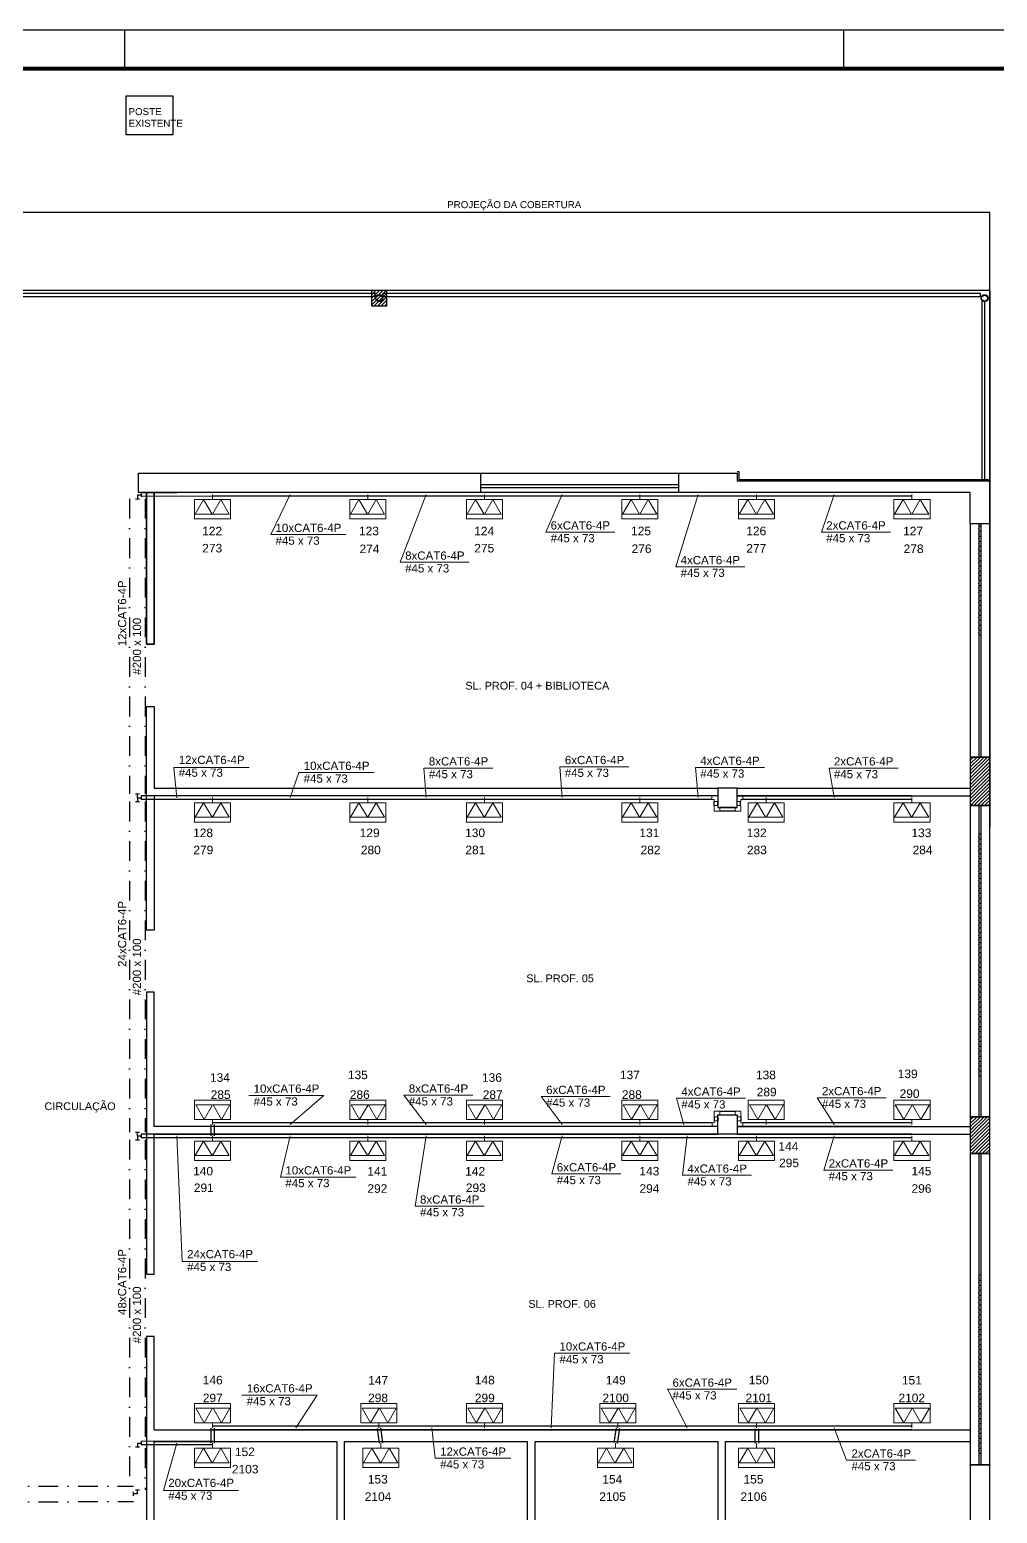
# Model space of a CAD drawing. Header units: millimetres. Extents: x 329 to 8779, y 382 to 3352.
# Drawn here: x 5882 to 7127, y 1444 to 3352 of the extents above; entities that cross this region are included whole.
import ezdxf

# ---------------------------------------------------------------- set-up
doc = ezdxf.new("R2010")
doc.units = ezdxf.units.MM
doc.linetypes.add('DASHDOT', pattern=[25.4, 12.7, -6.35, 0, -6.35])
doc.layers.add('ARQ', color=8, linetype='Continuous')
doc.layers.add('LEGENDA', color=7, linetype='Continuous')
for name, color, linetype, lineweight in [('CE-Condutos', 6, 'Continuous', 30), ('CE-Textos fios', 7, 'Continuous', 20), ('CE-Textos pontos', 5, 'Continuous', 20), ('EL-Condutos', 4, 'Continuous', 30), ('M-Condutos', 6, 'Continuous', 30), ('M-Textos condutos', 7, 'Continuous', 20), ('M-Textos fios', 7, 'Continuous', 20), ('P-SIMBOL', 5, 'Continuous', 20)]:
    doc.layers.add(name, color=color, linetype=linetype, lineweight=lineweight)
doc.styles.add('Arial', font='Arial.ttf')
doc.styles.get("Standard").update_dxf_attribs({"font": 'Arial.ttf'})
pattern_1 = [(45, (60.533, 8111.033), (-2.245064, 2.245064), [])]

# ---------------------------------------------------------------- blocks, each defined once
blk = doc.blocks.new('A1 sem aba')
at = {"layer": 'LEGENDA'}
for p, q in [((-55.5, 58.4), (-55.5, 59.4)), ((-37, 58.4), (-37, 59.4))]:
    blk.add_line(p, q, dxfattribs=at)
blk.add_lwpolyline([(-169, 59.4), (0, 59.4), (0, 0), (-169, 0), (-169, 59.4)], close=True, dxfattribs=at)
at = {"layer": 'LEGENDA', "const_width": 0.1}
blk.add_lwpolyline([(-1, 58.4), (-1, 1), (-166.5, 1), (-166.5, 58.4)], close=True, dxfattribs=at)

msp = doc.modelspace()

# ---------------------------------------------------------------- hatches: boundary and pattern name
at = {"layer": 'ARQ'}
h = msp.add_hatch(dxfattribs=at)
h.set_pattern_fill('ANSI31', color=8, style=0)
h.set_pattern_definition([(45, (-3663.8285, -9362.5535), (-2.245064, 2.245064), [])])
h.paths.add_polyline_path([(6321.247, 2996.94), (6341.247, 2996.94), (6341.247, 3016.94), (6321.247, 3016.94)])
h = msp.add_hatch(dxfattribs=at)
h.set_pattern_fill('DOTS', color=8, scale=2, style=0)
h.set_pattern_definition([(0, (7091.7466, 2573.9403), (1.5875, 3.175), [0, -3.175])])
h.paths.add_polyline_path([(7105.747, 2716.94), (7102.747, 2716.94), (7102.747, 2573.94), (7105.747, 2573.94)])
h = msp.add_hatch(dxfattribs=at)
h.set_pattern_fill('ANSI31', color=8, style=0)
h.set_pattern_definition(pattern_1)
h.paths.add_polyline_path([(7116.747, 2416.94), (7091.747, 2416.94), (7091.747, 2354.44), (7116.747, 2354.44)], flags=17)
h = msp.add_hatch(dxfattribs=at)
h.set_pattern_fill('DOTS', color=8, scale=2, style=0)
h.set_pattern_definition([(0, (7091.7466, 2006.9403), (1.5875, 3.175), [0, -3.175])])
h.paths.add_polyline_path([(7105.747, 2318.94), (7102.747, 2318.94), (7102.747, 2006.94), (7105.747, 2006.94)])
h = msp.add_hatch(dxfattribs=at)
h.set_pattern_fill('ANSI31', color=8, style=0)
h.set_pattern_definition(pattern_1)
h.paths.add_polyline_path([(7116.747, 1954.44), (7091.747, 1954.44), (7091.747, 1906.94), (7116.747, 1906.94)], flags=17)
h = msp.add_hatch(dxfattribs=at)
h.set_pattern_fill('DOTS', color=8, scale=2, style=0)
h.set_pattern_definition([(0, (7091.7466, 1521.9403), (1.5875, 3.175), [0, -3.175])])
h.paths.add_polyline_path([(7105.747, 1751.94), (7102.747, 1751.94), (7102.747, 1521.94), (7105.747, 1521.94)])

# ---------------------------------------------------------------- linework, layer by layer
at = {"layer": 'ARQ', "color": 8}
for p, q in [((7116.747, 3016.94), (4921.747, 3016.94)), ((7116.747, 3016.94), (7116.747, 2326.94)), ((6461.747, 2781.94), (6716.747, 2781.94)), ((6716.747, 2766.94), (6461.747, 2766.94)), ((6791.747, 2783.94), (6793.747, 2783.94)), ((6793.747, 2783.94), (6793.747, 2773.94)), ((6793.747, 2773.94), (7116.747, 2773.94)), ((6716.747, 2762.94), (6461.747, 2762.94)), ((6716.747, 2756.94), (6461.747, 2756.94)), ((6041.747, 1671.94), (6031.747, 1671.94)), ((6031.747, 1671.94), (6031.747, 1154.94)), ((6041.747, 1551.94), (6041.747, 1671.94)), ((6041.747, 1551.94), (7091.747, 1551.94)), ((6041.747, 1164.94), (6041.747, 1536.94)), ((6041.747, 1536.94), (6276.747, 1536.94)), ((6276.747, 1536.94), (6276.747, 1164.94)), ((6286.747, 1164.94), (6286.747, 1536.94)), ((6286.747, 1536.94), (6521.747, 1536.94)), ((6521.747, 1536.94), (6521.747, 1164.94)), ((6531.747, 1164.94), (6531.747, 1536.94)), ((6531.747, 1536.94), (6766.747, 1536.94)), ((6766.747, 1536.94), (6766.747, 1276.94)), ((6776.747, 1276.94), (6776.747, 1536.94)), ((6776.747, 1536.94), (7091.747, 1536.94))]:
    msp.add_line(p, q, dxfattribs=at)
msp.add_lwpolyline([(7116.747, 2771.94), (7116.747, 3016.94), (7116.747, 3116.94), (5776.247, 3116.94), (5776.247, 3296.94), (4391.247, 3296.94), (4391.247, 3116.94), (1868.747, 3116.94, 0), (1868.747, 3116.94), (1868.747, 3241.94, 0), (1868.747, 3241.94), (613.747, 3241.94)], format="xyb", dxfattribs=at)
for points in [[(6005.747, 3266.94), (6065.747, 3266.94), (6065.747, 3216.94), (6005.747, 3216.94)], [(6326.802, 3012.94), (5669.209, 3012.94), (5669.209, 3008.94), (6326.802, 3008.94)], [(7104.874, 3012.94), (6335.692, 3012.94), (6335.692, 3008.94), (7104.874, 3008.94)], [(7106.554, 3002.495), (7106.554, 2771.94), (7110.554, 2771.94), (7110.554, 3002.495)], [(6021.747, 2756.94), (6021.747, 2781.94), (6461.747, 2781.94), (6461.747, 2756.94)], [(6041.747, 2756.94), (6031.747, 2756.94), (6031.747, 2561.94), (6041.747, 2561.94)], [(7091.747, 2416.94), (7116.747, 2416.94), (7116.747, 2716.94), (7091.747, 2716.94)], [(7102.747, 2416.94), (7105.747, 2416.94), (7105.747, 2716.94), (7102.747, 2716.94)], [(7091.747, 2354.44), (7116.747, 2354.44), (7116.747, 2416.94), (7091.747, 2416.94)], [(6791.747, 2351.94), (6791.747, 2376.94), (6766.747, 2376.94), (6766.747, 2351.94)], [(6791.747, 2351.94), (6791.747, 2376.94), (6766.747, 2376.94), (6766.747, 2351.94)], [(7091.747, 1954.44), (7116.747, 1954.44), (7116.747, 2354.44), (7091.747, 2354.44)], [(7102.747, 1954.44), (7105.747, 1954.44), (7105.747, 2354.44), (7102.747, 2354.44)], [(6791.747, 1956.94), (6791.747, 1931.94), (6766.747, 1931.94), (6766.747, 1956.94)], [(7091.747, 1506.94), (7116.747, 1506.94), (7116.747, 1906.94), (7091.747, 1906.94)], [(7102.747, 1506.94), (7105.747, 1506.94), (7105.747, 1906.94), (7102.747, 1906.94)], [(7091.747, 1390.94), (7116.747, 1390.94), (7116.747, 1506.94), (7091.747, 1506.94)]]:
    msp.add_lwpolyline(points, close=True, dxfattribs=at)
at = {"layer": 'ARQ', "color": 8, "linetype": 'Continuous'}
msp.add_lwpolyline([(6321.247, 2996.94), (6341.247, 2996.94), (6341.247, 3016.94), (6321.247, 3016.94), (6321.247, 2996.94)], dxfattribs=at)
at = {"layer": 'ARQ', "color": 8}
for points in [[(6716.747, 2756.94), (6716.747, 2781.94), (6791.747, 2781.94), (6791.747, 2771.94), (7116.747, 2771.94), (7116.747, 2716.94), (7091.747, 2716.94), (7091.747, 2756.94), (6716.747, 2756.94)], [(7116.747, 554.222), (7116.747, 2771.94)], [(6041.747, 2756.94), (6041.747, 2561.94), (6031.747, 2561.94), (6031.747, 2756.94)], [(6766.747, 2366.94), (6041.747, 2366.94), (6041.747, 2194.44), (6031.747, 2194.44), (6031.747, 2481.94), (6041.747, 2481.94), (6041.747, 2376.94), (6766.747, 2376.94)], [(6791.747, 2376.94), (7091.747, 2376.94)], [(6791.747, 2366.94), (7091.747, 2366.94)], [(6766.747, 1941.94), (6041.747, 1941.94), (6041.747, 2114.44), (6031.747, 2114.44), (6031.747, 1751.94), (6041.747, 1751.94), (6041.747, 1931.94), (6766.747, 1931.94)], [(7091.747, 1906.94), (7116.747, 1906.94), (7116.747, 1954.44), (7091.747, 1954.44), (7091.747, 1906.94)], [(6791.747, 1941.94), (7091.747, 1941.94)], [(6791.747, 1931.94), (7091.747, 1931.94)]]:
    msp.add_lwpolyline(points, dxfattribs=at)
at = {"layer": 'ARQ', "color": 8, "linetype": 'Continuous'}
for centre, radius in [((6331.247, 3006.94), 4.445), ((6331.247, 3006.94), 3.895), ((7110.109, 3006.94), 4.445), ((7110.109, 3006.94), 3.895)]:
    msp.add_circle(centre, radius, dxfattribs=at)
at = {"layer": 'CE-Condutos', "linetype": 'Continuous'}
for p, q in [((6316.697, 2756.94), (6116.797, 2756.94)), ((6316.697, 2752.44), (6116.797, 2752.44)), ((6466.797, 2756.94), (6316.697, 2756.94)), ((6466.797, 2752.44), (6316.697, 2752.44)), ((6666.697, 2756.94), (6466.797, 2756.94)), ((6666.697, 2752.44), (6466.797, 2752.44)), ((6816.797, 2756.94), (6666.697, 2756.94)), ((6816.797, 2752.44), (6666.697, 2752.44)), ((7016.697, 2756.94), (6816.797, 2756.94)), ((7016.697, 2752.44), (6816.797, 2752.44)), ((6316.697, 2366.94), (6116.797, 2366.94)), ((6466.797, 2366.94), (6316.697, 2366.94)), ((6666.697, 2366.94), (6466.797, 2366.94)), ((6766.747, 2366.94), (6666.697, 2366.94)), ((6816.797, 2366.94), (6791.747, 2366.94)), ((7016.697, 2366.94), (6816.797, 2366.94)), ((6316.697, 2362.44), (6116.797, 2362.44)), ((6466.797, 2362.44), (6316.697, 2362.44)), ((6666.697, 2362.44), (6466.797, 2362.44)), ((6759.392, 2362.44), (6666.697, 2362.44)), ((6816.797, 2362.44), (6799.067, 2362.44)), ((7016.697, 2362.44), (6816.797, 2362.44)), ((6316.697, 1946.44), (6116.797, 1946.44)), ((6466.797, 1946.44), (6316.697, 1946.44)), ((6666.697, 1946.44), (6466.797, 1946.44)), ((6759.427, 1946.44), (6666.697, 1946.44)), ((6816.797, 1946.44), (6799.102, 1946.44)), ((7016.697, 1946.44), (6816.797, 1946.44)), ((6114.547, 1944.19), (6114.547, 1929.69)), ((6316.697, 1941.94), (6116.797, 1941.94)), ((6316.697, 1931.94), (6116.797, 1931.94)), ((6316.697, 1927.44), (6116.797, 1927.44)), ((6119.047, 1944.19), (6119.047, 1929.69)), ((6466.797, 1941.94), (6316.697, 1941.94)), ((6466.797, 1931.94), (6316.697, 1931.94)), ((6466.797, 1927.44), (6316.697, 1927.44)), ((6666.697, 1941.94), (6466.797, 1941.94)), ((6666.697, 1931.94), (6466.797, 1931.94)), ((6666.697, 1927.44), (6466.797, 1927.44)), ((6766.747, 1941.94), (6666.697, 1941.94)), ((6816.797, 1931.94), (6666.697, 1931.94)), ((6816.797, 1927.44), (6666.697, 1927.44)), ((6816.797, 1941.94), (6791.747, 1941.94)), ((7016.697, 1941.94), (6816.797, 1941.94)), ((7016.697, 1931.94), (6816.797, 1931.94)), ((7016.697, 1927.44), (6816.797, 1927.44)), ((6114.547, 1554.11), (6114.547, 1534.833)), ((6330.897, 1556.44), (6116.797, 1556.44)), ((6330.897, 1551.94), (6116.797, 1551.94)), ((6119.047, 1554.11), (6119.047, 1534.833)), ((6328.647, 1553.656), (6331.197, 1534.445)), ((6466.797, 1556.44), (6330.897, 1556.44)), ((6466.797, 1551.94), (6330.897, 1551.94)), ((6333.097, 1554.432), (6335.647, 1535.221)), ((6638.347, 1556.44), (6466.797, 1556.44)), ((6638.347, 1551.94), (6466.797, 1551.94)), ((6636.147, 1554.433), (6632.997, 1535.311)), ((6640.497, 1553.477), (6637.347, 1534.355)), ((6816.797, 1556.44), (6638.347, 1556.44)), ((6816.797, 1551.94), (6638.347, 1551.94)), ((6814.547, 1553.016), (6814.547, 1534.833)), ((7016.697, 1556.44), (6816.797, 1556.44)), ((7016.697, 1551.94), (6816.797, 1551.94)), ((6819.047, 1553.016), (6819.047, 1534.833))]:
    msp.add_line(p, q, dxfattribs=at)
at = {"layer": 'CE-Condutos', "linetype": 'DASHDOT', "ltscale": 2}
for p, q in [((5383.942, 1478.983), (6015.147, 1479.472)), ((5383.957, 1458.983), (6015.197, 1459.472))]:
    msp.add_line(p, q, dxfattribs=at)
at = {"layer": 'CE-Textos fios'}
for p, q in [((6216.747, 2754.69), (6191.597, 2702.95)), ((6391.747, 2754.69), (6358.347, 2667.325)), ((6566.747, 2754.69), (6545.547, 2706.125)), ((6741.747, 2754.69), (6712.797, 2661.565)), ((6916.747, 2754.69), (6900.147, 2706.135)), ((6191.597, 2702.95), (6288.297, 2702.95)), ((6191.597, 2702.95), (6288.297, 2702.95)), ((6545.547, 2706.125), (6634.297, 2706.125)), ((6545.547, 2706.125), (6634.297, 2706.125)), ((6900.147, 2706.135), (6988.947, 2706.135)), ((6900.147, 2706.135), (6988.947, 2706.135)), ((6358.347, 2667.325), (6447.147, 2667.325)), ((6358.347, 2667.325), (6447.147, 2667.325)), ((6712.797, 2661.565), (6801.547, 2661.565)), ((6712.797, 2661.565), (6801.547, 2661.565)), ((6566.747, 2364.69), (6563.797, 2404.465)), ((6563.797, 2404.465), (6652.597, 2404.465)), ((6563.797, 2404.465), (6652.597, 2404.465)), ((6216.747, 2364.69), (6227.847, 2397.07)), ((6227.847, 2397.07), (6324.897, 2397.07)), ((6227.847, 2397.07), (6324.897, 2397.07)), ((6391.747, 2364.69), (6388.797, 2402.7)), ((6388.797, 2402.7), (6477.597, 2402.7)), ((6388.797, 2402.7), (6477.597, 2402.7)), ((6741.747, 2364.69), (6738.047, 2403.46)), ((6738.047, 2403.46), (6826.847, 2403.46)), ((6738.047, 2403.46), (6826.847, 2403.46)), ((6916.747, 2364.69), (6909.997, 2402.7)), ((6909.997, 2402.7), (6998.797, 2402.7)), ((6909.997, 2402.7), (6998.797, 2402.7)), ((6260.097, 1981.844), (6163.397, 1981.844)), ((6260.097, 1981.844), (6163.397, 1981.844)), ((6216.747, 1944.19), (6260.097, 1981.844)), ((6391.747, 1944.19), (6363.047, 1981.993)), ((6363.047, 1981.993), (6451.797, 1981.993)), ((6363.047, 1981.993), (6451.797, 1981.993)), ((6566.747, 1944.19), (6539.747, 1980.299)), ((6539.747, 1980.299), (6628.547, 1980.299)), ((6539.747, 1980.299), (6628.547, 1980.299)), ((6722.968, 1944.175), (6713.697, 1978.059)), ((6713.697, 1978.059), (6802.447, 1978.059)), ((6713.697, 1978.059), (6802.447, 1978.059)), ((6916.747, 1944.19), (6894.597, 1978.714)), ((6894.597, 1978.714), (6983.347, 1978.714)), ((6894.597, 1978.714), (6983.347, 1978.714)), ((6216.747, 1929.69), (6204.347, 1876.815)), ((6391.747, 1929.69), (6377.497, 1839.323)), ((6566.747, 1929.69), (6553.447, 1880.781)), ((6727.319, 1929.617), (6721.636, 1879.039)), ((6916.747, 1929.69), (6903.347, 1885.764)), ((6204.347, 1876.815), (6301.047, 1876.815)), ((6204.347, 1876.815), (6301.047, 1876.815)), ((6553.447, 1880.781), (6642.197, 1880.781)), ((6553.447, 1880.781), (6642.197, 1880.781)), ((6721.636, 1879.039), (6810.386, 1879.039)), ((6721.636, 1879.039), (6810.386, 1879.039)), ((6903.347, 1885.764), (6992.097, 1885.764)), ((6903.347, 1885.764), (6992.097, 1885.764)), ((6377.497, 1839.323), (6466.297, 1839.323)), ((6377.497, 1839.323), (6466.297, 1839.323)), ((6552.547, 1554.19), (6556.897, 1650.337)), ((6556.897, 1650.337), (6653.897, 1650.337)), ((6556.897, 1650.337), (6653.897, 1650.337)), ((6727.547, 1554.19), (6702.347, 1603.868)), ((6702.347, 1603.868), (6791.147, 1603.868)), ((6702.347, 1603.868), (6791.147, 1603.868)), ((6251.347, 1596.493), (6154.597, 1596.493)), ((6251.347, 1596.493), (6154.597, 1596.493)), ((6223.847, 1554.19), (6251.347, 1596.493)), ((6398.847, 1554.19), (6403.397, 1515.178)), ((6916.747, 1554.19), (6932.597, 1512.825)), ((6403.397, 1515.178), (6500.397, 1515.178)), ((6403.397, 1515.178), (6500.397, 1515.178)), ((6932.597, 1512.825), (7021.347, 1512.825)), ((6932.597, 1512.825), (7021.347, 1512.825))]:
    msp.add_line(p, q, dxfattribs=at)
at = {"layer": 'EL-Condutos', "color": 6, "linetype": 'Continuous'}
for points in [[(6762.09, 2354.66), (6762.1, 2359.62)], [(6766.737, 2354.66), (6766.747, 2359.62)], [(6789.027, 2351.924), (6769.361, 2351.963)], [(6789.027, 2347.278), (6769.362, 2347.317)], [(6791.76, 2354.625), (6791.77, 2359.585)], [(6796.272, 2354.625), (6796.282, 2359.585)], [(6762.221, 1954.255), (6762.211, 1949.295)], [(6766.733, 1954.255), (6766.723, 1949.296)], [(6769.467, 1961.603), (6789.131, 1961.563)], [(6769.467, 1956.957), (6789.132, 1956.917)], [(6791.757, 1954.22), (6791.747, 1949.26)], [(6796.403, 1954.22), (6796.393, 1949.261)]]:
    msp.add_lwpolyline(points, dxfattribs=at)
at = {"layer": 'M-Condutos', "linetype": 'DASHDOT', "ltscale": 2}
for p, q in [((6010.147, 2749.085), (6010.147, 2369.56)), ((6030.147, 2749.085), (6030.147, 2369.56)), ((6010.147, 2359.56), (6010.147, 1934.624)), ((6030.147, 2359.56), (6030.147, 1934.624)), ((6010.147, 1924.624), (6010.147, 1474.476)), ((6030.147, 1924.624), (6030.147, 1540.207)), ((6030.147, 1527.991), (6030.147, 1474.476))]:
    msp.add_line(p, q, dxfattribs=at)
at = {"layer": 'M-Condutos', "linetype": 'Continuous'}
for p, q in [((6017.647, 2749.085), (6022.647, 2749.085)), ((6020.147, 2754.085), (6025.147, 2754.115)), ((6020.147, 2754.085), (6020.147, 2749.085)), ((6116.797, 2756.94), (6025.147, 2756.365)), ((6025.147, 2756.615), (6025.197, 2751.615)), ((6116.797, 2752.44), (6025.197, 2751.865)), ((6017.647, 2369.56), (6022.647, 2369.56)), ((6020.147, 2364.56), (6020.147, 2369.56)), ((6025.147, 2367.065), (6025.197, 2362.065)), ((6116.797, 2366.94), (6025.147, 2366.815)), ((6017.647, 2359.56), (6022.647, 2359.56)), ((6020.147, 2364.56), (6025.147, 2364.565)), ((6020.147, 2364.56), (6020.147, 2359.56)), ((6116.797, 2362.44), (6025.197, 2362.315)), ((6017.647, 1934.624), (6022.647, 1934.624)), ((6020.147, 1929.624), (6020.147, 1934.624)), ((6020.147, 1929.624), (6025.147, 1929.628)), ((6020.147, 1929.624), (6020.147, 1924.624)), ((6025.147, 1932.128), (6025.197, 1927.128)), ((6116.797, 1931.94), (6025.147, 1931.878)), ((6116.797, 1927.44), (6025.197, 1927.378)), ((6017.647, 1924.624), (6022.647, 1924.624)), ((6022.647, 1529.619), (6017.647, 1529.619)), ((6020.147, 1534.619), (6025.147, 1534.63)), ((6020.147, 1534.619), (6025.097, 1534.623)), ((6020.147, 1534.619), (6020.147, 1529.619)), ((6025.097, 1537.123), (6025.147, 1532.123)), ((6025.147, 1537.13), (6025.197, 1532.13)), ((6116.797, 1537.083), (6025.147, 1536.88)), ((6116.797, 1532.583), (6025.197, 1532.38)), ((6015.197, 1466.972), (6015.147, 1471.972)), ((6020.147, 1469.476), (6015.197, 1469.472)), ((6017.647, 1474.476), (6022.647, 1474.476)), ((6020.147, 1469.476), (6020.147, 1474.476))]:
    msp.add_line(p, q, dxfattribs=at)
at = {"layer": 'M-Textos fios'}
for p, q in [((6070.997, 2364.63), (6067.097, 2403.54)), ((6067.097, 2403.54), (6163.797, 2403.54)), ((6067.097, 2403.54), (6163.797, 2403.54)), ((6070.997, 1929.659), (6077.897, 1768.038)), ((6077.897, 1768.038), (6174.647, 1768.038)), ((6077.897, 1768.038), (6174.647, 1768.038)), ((6070.997, 1534.731), (6053.614, 1473.837)), ((6150.364, 1473.837), (6053.614, 1473.837)), ((6150.364, 1473.837), (6053.614, 1473.837))]:
    msp.add_line(p, q, dxfattribs=at)
at = {"layer": 'P-SIMBOL', "color": 1}
for p, q in [((6093.597, 2735.64), (6093.597, 2748.14)), ((6127.497, 2748.14), (6093.597, 2748.14)), ((6094.447, 2729.39), (6105.297, 2748.14)), ((6105.297, 2748.14), (6116.147, 2729.39)), ((6116.647, 2729.39), (6127.497, 2748.14)), ((6116.797, 2748.14), (6116.797, 2754.69)), ((6127.497, 2748.14), (6139.997, 2748.14)), ((6127.497, 2748.14), (6138.347, 2729.39)), ((6139.997, 2735.64), (6139.997, 2748.14)), ((6293.497, 2735.64), (6293.497, 2748.14)), ((6327.397, 2748.14), (6293.497, 2748.14)), ((6294.347, 2729.39), (6305.197, 2748.14)), ((6305.197, 2748.14), (6316.047, 2729.39)), ((6316.547, 2729.39), (6327.397, 2748.14)), ((6316.697, 2748.14), (6316.697, 2754.69)), ((6327.397, 2748.14), (6339.897, 2748.14)), ((6327.397, 2748.14), (6338.247, 2729.39)), ((6339.897, 2735.64), (6339.897, 2748.14)), ((6443.597, 2735.64), (6443.597, 2748.14)), ((6477.497, 2748.14), (6443.597, 2748.14)), ((6444.447, 2729.39), (6455.297, 2748.14)), ((6455.297, 2748.14), (6466.147, 2729.39)), ((6466.647, 2729.39), (6477.497, 2748.14)), ((6466.797, 2748.14), (6466.797, 2754.69)), ((6477.497, 2748.14), (6489.997, 2748.14)), ((6477.497, 2748.14), (6488.347, 2729.39)), ((6489.997, 2735.64), (6489.997, 2748.14)), ((6643.497, 2735.64), (6643.497, 2748.14)), ((6677.397, 2748.14), (6643.497, 2748.14)), ((6644.347, 2729.39), (6655.197, 2748.14)), ((6655.197, 2748.14), (6666.047, 2729.39)), ((6666.547, 2729.39), (6677.397, 2748.14)), ((6666.697, 2748.14), (6666.697, 2754.69)), ((6677.397, 2748.14), (6689.897, 2748.14)), ((6677.397, 2748.14), (6688.247, 2729.39)), ((6689.897, 2735.64), (6689.897, 2748.14)), ((6793.597, 2735.64), (6793.597, 2748.14)), ((6827.497, 2748.14), (6793.597, 2748.14)), ((6794.447, 2729.39), (6805.297, 2748.14)), ((6805.297, 2748.14), (6816.147, 2729.39)), ((6816.647, 2729.39), (6827.497, 2748.14)), ((6816.797, 2748.14), (6816.797, 2754.69)), ((6827.497, 2748.14), (6839.997, 2748.14)), ((6827.497, 2748.14), (6838.347, 2729.39)), ((6839.997, 2735.64), (6839.997, 2748.14)), ((6993.497, 2735.64), (6993.497, 2748.14)), ((7027.397, 2748.14), (6993.497, 2748.14)), ((6994.347, 2729.39), (7005.197, 2748.14)), ((7005.197, 2748.14), (7016.047, 2729.39)), ((7016.547, 2729.39), (7027.397, 2748.14)), ((7016.697, 2748.14), (7016.697, 2754.69)), ((7027.397, 2748.14), (7039.897, 2748.14)), ((7027.397, 2748.14), (7038.247, 2729.39)), ((7039.897, 2735.64), (7039.897, 2748.14)), ((6093.597, 2735.64), (6093.597, 2723.14)), ((6116.147, 2729.39), (6094.447, 2729.39)), ((6138.347, 2729.39), (6116.647, 2729.39)), ((6139.997, 2735.64), (6139.997, 2723.14)), ((6293.497, 2735.64), (6293.497, 2723.14)), ((6316.047, 2729.39), (6294.347, 2729.39)), ((6338.247, 2729.39), (6316.547, 2729.39)), ((6339.897, 2735.64), (6339.897, 2723.14)), ((6443.597, 2735.64), (6443.597, 2723.14)), ((6466.147, 2729.39), (6444.447, 2729.39)), ((6488.347, 2729.39), (6466.647, 2729.39)), ((6489.997, 2735.64), (6489.997, 2723.14)), ((6643.497, 2735.64), (6643.497, 2723.14)), ((6666.047, 2729.39), (6644.347, 2729.39)), ((6688.247, 2729.39), (6666.547, 2729.39)), ((6689.897, 2735.64), (6689.897, 2723.14)), ((6793.597, 2735.64), (6793.597, 2723.14)), ((6816.147, 2729.39), (6794.447, 2729.39)), ((6838.347, 2729.39), (6816.647, 2729.39)), ((6839.997, 2735.64), (6839.997, 2723.14)), ((6993.497, 2735.64), (6993.497, 2723.14)), ((7016.047, 2729.39), (6994.347, 2729.39)), ((7038.247, 2729.39), (7016.547, 2729.39)), ((7039.897, 2735.64), (7039.897, 2723.14)), ((6127.497, 2723.14), (6093.597, 2723.14)), ((6127.497, 2723.14), (6139.997, 2723.14)), ((6327.397, 2723.14), (6293.497, 2723.14)), ((6327.397, 2723.14), (6339.897, 2723.14)), ((6477.497, 2723.14), (6443.597, 2723.14)), ((6477.497, 2723.14), (6489.997, 2723.14)), ((6677.397, 2723.14), (6643.497, 2723.14)), ((6677.397, 2723.14), (6689.897, 2723.14)), ((6827.497, 2723.14), (6793.597, 2723.14)), ((6827.497, 2723.14), (6839.997, 2723.14)), ((7027.397, 2723.14), (6993.497, 2723.14)), ((7027.397, 2723.14), (7039.897, 2723.14)), ((6093.597, 2345.64), (6093.597, 2358.14)), ((6127.497, 2358.14), (6093.597, 2358.14)), ((6094.447, 2339.39), (6105.297, 2358.14)), ((6105.297, 2358.14), (6116.147, 2339.39)), ((6116.647, 2339.39), (6127.497, 2358.14)), ((6116.797, 2358.14), (6116.797, 2364.69)), ((6127.497, 2358.14), (6139.997, 2358.14)), ((6127.497, 2358.14), (6138.347, 2339.39)), ((6139.997, 2345.64), (6139.997, 2358.14)), ((6293.497, 2345.64), (6293.497, 2358.14)), ((6327.397, 2358.14), (6293.497, 2358.14)), ((6294.347, 2339.39), (6305.197, 2358.14)), ((6305.197, 2358.14), (6316.047, 2339.39)), ((6316.547, 2339.39), (6327.397, 2358.14)), ((6316.697, 2358.14), (6316.697, 2364.69)), ((6327.397, 2358.14), (6339.897, 2358.14)), ((6327.397, 2358.14), (6338.247, 2339.39)), ((6339.897, 2345.64), (6339.897, 2358.14)), ((6443.597, 2345.64), (6443.597, 2358.14)), ((6477.497, 2358.14), (6443.597, 2358.14)), ((6444.447, 2339.39), (6455.297, 2358.14)), ((6455.297, 2358.14), (6466.147, 2339.39)), ((6466.647, 2339.39), (6477.497, 2358.14)), ((6466.797, 2358.14), (6466.797, 2364.69)), ((6477.497, 2358.14), (6489.997, 2358.14)), ((6477.497, 2358.14), (6488.347, 2339.39)), ((6489.997, 2345.64), (6489.997, 2358.14)), ((6643.497, 2345.64), (6643.497, 2358.14)), ((6677.397, 2358.14), (6643.497, 2358.14)), ((6644.347, 2339.39), (6655.197, 2358.14)), ((6655.197, 2358.14), (6666.047, 2339.39)), ((6666.547, 2339.39), (6677.397, 2358.14)), ((6666.697, 2358.14), (6666.697, 2364.69)), ((6677.397, 2358.14), (6689.897, 2358.14)), ((6677.397, 2358.14), (6688.247, 2339.39)), ((6689.897, 2345.64), (6689.897, 2358.14)), ((6805.846, 2345.64), (6805.846, 2358.14)), ((6839.746, 2358.14), (6805.846, 2358.14)), ((6806.696, 2339.39), (6817.546, 2358.14)), ((6817.546, 2358.14), (6828.396, 2339.39)), ((6828.896, 2339.39), (6839.746, 2358.14)), ((6829.046, 2358.14), (6829.046, 2364.69)), ((6839.746, 2358.14), (6852.246, 2358.14)), ((6839.746, 2358.14), (6850.596, 2339.39)), ((6852.246, 2345.64), (6852.246, 2358.14)), ((6993.497, 2345.64), (6993.497, 2358.14)), ((7027.397, 2358.14), (6993.497, 2358.14)), ((6994.347, 2339.39), (7005.197, 2358.14)), ((7005.197, 2358.14), (7016.047, 2339.39)), ((7016.547, 2339.39), (7027.397, 2358.14)), ((7016.697, 2358.14), (7016.697, 2364.69)), ((7027.397, 2358.14), (7039.897, 2358.14)), ((7027.397, 2358.14), (7038.247, 2339.39)), ((7039.897, 2345.64), (7039.897, 2358.14)), ((6093.597, 2345.64), (6093.597, 2333.14)), ((6127.497, 2333.14), (6093.597, 2333.14)), ((6116.147, 2339.39), (6094.447, 2339.39)), ((6138.347, 2339.39), (6116.647, 2339.39)), ((6127.497, 2333.14), (6139.997, 2333.14)), ((6139.997, 2345.64), (6139.997, 2333.14)), ((6293.497, 2345.64), (6293.497, 2333.14)), ((6327.397, 2333.14), (6293.497, 2333.14)), ((6316.047, 2339.39), (6294.347, 2339.39)), ((6338.247, 2339.39), (6316.547, 2339.39)), ((6327.397, 2333.14), (6339.897, 2333.14)), ((6339.897, 2345.64), (6339.897, 2333.14)), ((6443.597, 2345.64), (6443.597, 2333.14)), ((6477.497, 2333.14), (6443.597, 2333.14)), ((6466.147, 2339.39), (6444.447, 2339.39)), ((6488.347, 2339.39), (6466.647, 2339.39)), ((6477.497, 2333.14), (6489.997, 2333.14)), ((6489.997, 2345.64), (6489.997, 2333.14)), ((6643.497, 2345.64), (6643.497, 2333.14)), ((6677.397, 2333.14), (6643.497, 2333.14)), ((6666.047, 2339.39), (6644.347, 2339.39)), ((6688.247, 2339.39), (6666.547, 2339.39)), ((6677.397, 2333.14), (6689.897, 2333.14)), ((6689.897, 2345.64), (6689.897, 2333.14)), ((6805.846, 2345.64), (6805.846, 2333.14)), ((6839.746, 2333.14), (6805.846, 2333.14)), ((6828.396, 2339.39), (6806.696, 2339.39)), ((6850.596, 2339.39), (6828.896, 2339.39)), ((6839.746, 2333.14), (6852.246, 2333.14)), ((6852.246, 2345.64), (6852.246, 2333.14)), ((6993.497, 2345.64), (6993.497, 2333.14)), ((7027.397, 2333.14), (6993.497, 2333.14)), ((7016.047, 2339.39), (6994.347, 2339.39)), ((7038.247, 2339.39), (7016.547, 2339.39)), ((7027.397, 2333.14), (7039.897, 2333.14)), ((7039.897, 2345.64), (7039.897, 2333.14)), ((6106.097, 1975.74), (6093.597, 1975.74)), ((6093.597, 1963.24), (6093.597, 1975.74)), ((6106.097, 1950.74), (6095.247, 1969.49)), ((6095.247, 1969.49), (6116.947, 1969.49)), ((6106.097, 1975.74), (6139.997, 1975.74)), ((6116.947, 1969.49), (6106.097, 1950.74)), ((6128.297, 1950.74), (6117.447, 1969.49)), ((6117.447, 1969.49), (6139.147, 1969.49)), ((6139.147, 1969.49), (6128.297, 1950.74)), ((6139.997, 1963.24), (6139.997, 1975.74)), ((6305.997, 1975.74), (6293.497, 1975.74)), ((6293.497, 1963.24), (6293.497, 1975.74)), ((6305.997, 1950.74), (6295.147, 1969.49)), ((6295.147, 1969.49), (6316.847, 1969.49)), ((6305.997, 1975.74), (6339.897, 1975.74)), ((6316.847, 1969.49), (6305.997, 1950.74)), ((6328.197, 1950.74), (6317.347, 1969.49)), ((6317.347, 1969.49), (6339.047, 1969.49)), ((6339.047, 1969.49), (6328.197, 1950.74)), ((6339.897, 1963.24), (6339.897, 1975.74)), ((6456.097, 1975.74), (6443.597, 1975.74)), ((6443.597, 1963.24), (6443.597, 1975.74)), ((6456.097, 1950.74), (6445.247, 1969.49)), ((6445.247, 1969.49), (6466.947, 1969.49)), ((6456.097, 1975.74), (6489.997, 1975.74)), ((6466.947, 1969.49), (6456.097, 1950.74)), ((6478.297, 1950.74), (6467.447, 1969.49)), ((6467.447, 1969.49), (6489.147, 1969.49)), ((6489.147, 1969.49), (6478.297, 1950.74)), ((6489.997, 1963.24), (6489.997, 1975.74)), ((6655.997, 1975.74), (6643.497, 1975.74)), ((6643.497, 1963.24), (6643.497, 1975.74)), ((6655.997, 1950.74), (6645.147, 1969.49)), ((6645.147, 1969.49), (6666.847, 1969.49)), ((6655.997, 1975.74), (6689.897, 1975.74)), ((6666.847, 1969.49), (6655.997, 1950.74)), ((6678.197, 1950.74), (6667.347, 1969.49)), ((6667.347, 1969.49), (6689.047, 1969.49)), ((6689.047, 1969.49), (6678.197, 1950.74)), ((6689.897, 1963.24), (6689.897, 1975.74)), ((6818.346, 1975.74), (6805.846, 1975.74)), ((6805.846, 1963.24), (6805.846, 1975.74)), ((6818.346, 1950.74), (6807.496, 1969.49)), ((6807.496, 1969.49), (6829.196, 1969.49)), ((6818.346, 1975.74), (6852.246, 1975.74)), ((6829.196, 1969.49), (6818.346, 1950.74)), ((6840.546, 1950.74), (6829.696, 1969.49)), ((6829.696, 1969.49), (6851.396, 1969.49)), ((6851.396, 1969.49), (6840.546, 1950.74)), ((6852.246, 1963.24), (6852.246, 1975.74)), ((7005.997, 1975.74), (6993.497, 1975.74)), ((6993.497, 1963.24), (6993.497, 1975.74)), ((7005.997, 1950.74), (6995.147, 1969.49)), ((6995.147, 1969.49), (7016.847, 1969.49)), ((7005.997, 1975.74), (7039.897, 1975.74)), ((7016.847, 1969.49), (7005.997, 1950.74)), ((7028.197, 1950.74), (7017.347, 1969.49)), ((7017.347, 1969.49), (7039.047, 1969.49)), ((7039.047, 1969.49), (7028.197, 1950.74)), ((7039.897, 1963.24), (7039.897, 1975.74)), ((6093.597, 1963.24), (6093.597, 1950.74)), ((6106.097, 1950.74), (6093.597, 1950.74)), ((6106.097, 1950.74), (6139.997, 1950.74)), ((6116.797, 1950.74), (6116.797, 1944.19)), ((6139.997, 1963.24), (6139.997, 1950.74)), ((6293.497, 1963.24), (6293.497, 1950.74)), ((6305.997, 1950.74), (6293.497, 1950.74)), ((6305.997, 1950.74), (6339.897, 1950.74)), ((6316.697, 1950.74), (6316.697, 1944.19)), ((6339.897, 1963.24), (6339.897, 1950.74)), ((6443.597, 1963.24), (6443.597, 1950.74)), ((6456.097, 1950.74), (6443.597, 1950.74)), ((6456.097, 1950.74), (6489.997, 1950.74)), ((6466.797, 1950.74), (6466.797, 1944.19)), ((6489.997, 1963.24), (6489.997, 1950.74)), ((6643.497, 1963.24), (6643.497, 1950.74)), ((6655.997, 1950.74), (6643.497, 1950.74)), ((6655.997, 1950.74), (6689.897, 1950.74)), ((6666.697, 1950.74), (6666.697, 1944.19)), ((6689.897, 1963.24), (6689.897, 1950.74)), ((6805.846, 1963.24), (6805.846, 1950.74)), ((6818.346, 1950.74), (6805.846, 1950.74)), ((6818.346, 1950.74), (6852.246, 1950.74)), ((6829.046, 1950.74), (6829.046, 1944.19)), ((6852.246, 1963.24), (6852.246, 1950.74)), ((6993.497, 1963.24), (6993.497, 1950.74)), ((7005.997, 1950.74), (6993.497, 1950.74)), ((7005.997, 1950.74), (7039.897, 1950.74)), ((7016.697, 1950.74), (7016.697, 1944.19)), ((7039.897, 1963.24), (7039.897, 1950.74)), ((6116.797, 1923.14), (6116.797, 1929.69)), ((6316.697, 1923.14), (6316.697, 1929.69)), ((6466.797, 1923.14), (6466.797, 1929.69)), ((6666.697, 1923.14), (6666.697, 1929.69)), ((6816.797, 1923.14), (6816.797, 1929.69)), ((7016.697, 1923.14), (7016.697, 1929.69)), ((6093.597, 1910.64), (6093.597, 1923.14)), ((6127.497, 1923.14), (6093.597, 1923.14)), ((6093.597, 1910.64), (6093.597, 1898.14)), ((6094.447, 1904.39), (6105.297, 1923.14)), ((6105.297, 1923.14), (6116.147, 1904.39)), ((6116.647, 1904.39), (6127.497, 1923.14)), ((6127.497, 1923.14), (6139.997, 1923.14)), ((6127.497, 1923.14), (6138.347, 1904.39)), ((6139.997, 1910.64), (6139.997, 1923.14)), ((6139.997, 1910.64), (6139.997, 1898.14)), ((6293.497, 1910.64), (6293.497, 1923.14)), ((6327.397, 1923.14), (6293.497, 1923.14)), ((6293.497, 1910.64), (6293.497, 1898.14)), ((6294.347, 1904.39), (6305.197, 1923.14)), ((6305.197, 1923.14), (6316.047, 1904.39)), ((6316.547, 1904.39), (6327.397, 1923.14)), ((6327.397, 1923.14), (6339.897, 1923.14)), ((6327.397, 1923.14), (6338.247, 1904.39)), ((6339.897, 1910.64), (6339.897, 1923.14)), ((6339.897, 1910.64), (6339.897, 1898.14)), ((6443.597, 1910.64), (6443.597, 1923.14)), ((6477.497, 1923.14), (6443.597, 1923.14)), ((6443.597, 1910.64), (6443.597, 1898.14)), ((6444.447, 1904.39), (6455.297, 1923.14)), ((6455.297, 1923.14), (6466.147, 1904.39)), ((6466.647, 1904.39), (6477.497, 1923.14)), ((6477.497, 1923.14), (6489.997, 1923.14)), ((6477.497, 1923.14), (6488.347, 1904.39)), ((6489.997, 1910.64), (6489.997, 1923.14)), ((6489.997, 1910.64), (6489.997, 1898.14)), ((6643.497, 1910.64), (6643.497, 1923.14)), ((6677.397, 1923.14), (6643.497, 1923.14)), ((6643.497, 1910.64), (6643.497, 1898.14)), ((6644.347, 1904.39), (6655.197, 1923.14)), ((6655.197, 1923.14), (6666.047, 1904.39)), ((6666.547, 1904.39), (6677.397, 1923.14)), ((6677.397, 1923.14), (6689.897, 1923.14)), ((6677.397, 1923.14), (6688.247, 1904.39)), ((6689.897, 1910.64), (6689.897, 1923.14)), ((6689.897, 1910.64), (6689.897, 1898.14)), ((6793.597, 1910.64), (6793.597, 1923.14)), ((6827.497, 1923.14), (6793.597, 1923.14)), ((6793.597, 1910.64), (6793.597, 1898.14)), ((6794.447, 1904.39), (6805.297, 1923.14)), ((6805.297, 1923.14), (6816.147, 1904.39)), ((6816.647, 1904.39), (6827.497, 1923.14)), ((6827.497, 1923.14), (6839.997, 1923.14)), ((6827.497, 1923.14), (6838.347, 1904.39)), ((6839.997, 1910.64), (6839.997, 1923.14)), ((6839.997, 1910.64), (6839.997, 1898.14)), ((6993.497, 1910.64), (6993.497, 1923.14)), ((7027.397, 1923.14), (6993.497, 1923.14)), ((6993.497, 1910.64), (6993.497, 1898.14)), ((6994.347, 1904.39), (7005.197, 1923.14)), ((7005.197, 1923.14), (7016.047, 1904.39)), ((7016.547, 1904.39), (7027.397, 1923.14)), ((7027.397, 1923.14), (7039.897, 1923.14)), ((7027.397, 1923.14), (7038.247, 1904.39)), ((7039.897, 1910.64), (7039.897, 1923.14)), ((7039.897, 1910.64), (7039.897, 1898.14)), ((6127.497, 1898.14), (6093.597, 1898.14)), ((6116.147, 1904.39), (6094.447, 1904.39)), ((6138.347, 1904.39), (6116.647, 1904.39)), ((6127.497, 1898.14), (6139.997, 1898.14)), ((6327.397, 1898.14), (6293.497, 1898.14)), ((6316.047, 1904.39), (6294.347, 1904.39)), ((6338.247, 1904.39), (6316.547, 1904.39)), ((6327.397, 1898.14), (6339.897, 1898.14)), ((6477.497, 1898.14), (6443.597, 1898.14)), ((6466.147, 1904.39), (6444.447, 1904.39)), ((6488.347, 1904.39), (6466.647, 1904.39)), ((6477.497, 1898.14), (6489.997, 1898.14)), ((6677.397, 1898.14), (6643.497, 1898.14)), ((6666.047, 1904.39), (6644.347, 1904.39)), ((6688.247, 1904.39), (6666.547, 1904.39)), ((6677.397, 1898.14), (6689.897, 1898.14)), ((6827.497, 1898.14), (6793.597, 1898.14)), ((6816.147, 1904.39), (6794.447, 1904.39)), ((6838.347, 1904.39), (6816.647, 1904.39)), ((6827.497, 1898.14), (6839.997, 1898.14)), ((7027.397, 1898.14), (6993.497, 1898.14)), ((7016.047, 1904.39), (6994.347, 1904.39)), ((7038.247, 1904.39), (7016.547, 1904.39)), ((7027.397, 1898.14), (7039.897, 1898.14)), ((6106.097, 1585.74), (6093.597, 1585.74)), ((6093.597, 1573.24), (6093.597, 1585.74)), ((6106.097, 1585.74), (6139.997, 1585.74)), ((6139.997, 1573.24), (6139.997, 1585.74)), ((6320.197, 1585.74), (6307.697, 1585.74)), ((6307.697, 1573.24), (6307.697, 1585.74)), ((6320.197, 1585.74), (6354.097, 1585.74)), ((6354.097, 1573.24), (6354.097, 1585.74)), ((6456.097, 1585.74), (6443.597, 1585.74)), ((6443.597, 1573.24), (6443.597, 1585.74)), ((6456.097, 1585.74), (6489.997, 1585.74)), ((6489.997, 1573.24), (6489.997, 1585.74)), ((6627.647, 1585.74), (6615.147, 1585.74)), ((6615.147, 1573.24), (6615.147, 1585.74)), ((6627.647, 1585.74), (6661.547, 1585.74)), ((6661.547, 1573.24), (6661.547, 1585.74)), ((6806.097, 1585.74), (6793.597, 1585.74)), ((6793.597, 1573.24), (6793.597, 1585.74)), ((6806.097, 1585.74), (6839.997, 1585.74)), ((6839.997, 1573.24), (6839.997, 1585.74)), ((7005.997, 1585.74), (6993.497, 1585.74)), ((6993.497, 1573.24), (6993.497, 1585.74)), ((7005.997, 1585.74), (7039.897, 1585.74)), ((7039.897, 1573.24), (7039.897, 1585.74)), ((6093.597, 1573.24), (6093.597, 1560.74)), ((6106.097, 1560.74), (6095.247, 1579.49)), ((6095.247, 1579.49), (6116.947, 1579.49)), ((6116.947, 1579.49), (6106.097, 1560.74)), ((6128.297, 1560.74), (6117.447, 1579.49)), ((6117.447, 1579.49), (6139.147, 1579.49)), ((6139.147, 1579.49), (6128.297, 1560.74)), ((6139.997, 1573.24), (6139.997, 1560.74)), ((6307.697, 1573.24), (6307.697, 1560.74)), ((6320.197, 1560.74), (6309.347, 1579.49)), ((6309.347, 1579.49), (6331.047, 1579.49)), ((6331.047, 1579.49), (6320.197, 1560.74)), ((6342.397, 1560.74), (6331.547, 1579.49)), ((6331.547, 1579.49), (6353.247, 1579.49)), ((6353.247, 1579.49), (6342.397, 1560.74)), ((6354.097, 1573.24), (6354.097, 1560.74)), ((6443.597, 1573.24), (6443.597, 1560.74)), ((6456.097, 1560.74), (6445.247, 1579.49)), ((6445.247, 1579.49), (6466.947, 1579.49)), ((6466.947, 1579.49), (6456.097, 1560.74)), ((6478.297, 1560.74), (6467.447, 1579.49)), ((6467.447, 1579.49), (6489.147, 1579.49)), ((6489.147, 1579.49), (6478.297, 1560.74)), ((6489.997, 1573.24), (6489.997, 1560.74)), ((6615.147, 1573.24), (6615.147, 1560.74)), ((6627.647, 1560.74), (6616.797, 1579.49)), ((6616.797, 1579.49), (6638.497, 1579.49)), ((6638.497, 1579.49), (6627.647, 1560.74)), ((6649.847, 1560.74), (6638.997, 1579.49)), ((6638.997, 1579.49), (6660.697, 1579.49)), ((6660.697, 1579.49), (6649.847, 1560.74)), ((6661.547, 1573.24), (6661.547, 1560.74)), ((6793.597, 1573.24), (6793.597, 1560.74)), ((6806.097, 1560.74), (6795.247, 1579.49)), ((6795.247, 1579.49), (6816.947, 1579.49)), ((6816.947, 1579.49), (6806.097, 1560.74)), ((6828.297, 1560.74), (6817.447, 1579.49)), ((6817.447, 1579.49), (6839.147, 1579.49)), ((6839.147, 1579.49), (6828.297, 1560.74)), ((6839.997, 1573.24), (6839.997, 1560.74)), ((6993.497, 1573.24), (6993.497, 1560.74)), ((7005.997, 1560.74), (6995.147, 1579.49)), ((6995.147, 1579.49), (7016.847, 1579.49)), ((7016.847, 1579.49), (7005.997, 1560.74)), ((7028.197, 1560.74), (7017.347, 1579.49)), ((7017.347, 1579.49), (7039.047, 1579.49)), ((7039.047, 1579.49), (7028.197, 1560.74)), ((7039.897, 1573.24), (7039.897, 1560.74)), ((6106.097, 1560.74), (6093.597, 1560.74)), ((6106.097, 1560.74), (6139.997, 1560.74)), ((6116.797, 1560.74), (6116.797, 1554.19)), ((6320.197, 1560.74), (6307.697, 1560.74)), ((6320.197, 1560.74), (6354.097, 1560.74)), ((6330.897, 1560.74), (6330.897, 1554.19)), ((6456.097, 1560.74), (6443.597, 1560.74)), ((6456.097, 1560.74), (6489.997, 1560.74)), ((6466.797, 1560.74), (6466.797, 1554.19)), ((6627.647, 1560.74), (6615.147, 1560.74)), ((6627.647, 1560.74), (6661.547, 1560.74)), ((6638.347, 1560.74), (6638.347, 1554.19)), ((6806.097, 1560.74), (6793.597, 1560.74)), ((6806.097, 1560.74), (6839.997, 1560.74)), ((6816.797, 1560.74), (6816.797, 1554.19)), ((7005.997, 1560.74), (6993.497, 1560.74)), ((7005.997, 1560.74), (7039.897, 1560.74)), ((7016.697, 1560.74), (7016.697, 1554.19)), ((6093.597, 1515.783), (6093.597, 1528.283)), ((6127.497, 1528.283), (6093.597, 1528.283)), ((6094.447, 1509.533), (6105.297, 1528.283)), ((6105.297, 1528.283), (6116.147, 1509.533)), ((6116.647, 1509.533), (6127.497, 1528.283)), ((6116.797, 1528.283), (6116.797, 1534.833)), ((6127.497, 1528.283), (6139.997, 1528.283)), ((6127.497, 1528.283), (6138.347, 1509.533)), ((6139.997, 1515.783), (6139.997, 1528.283)), ((6310.247, 1515.783), (6310.247, 1528.283)), ((6344.147, 1528.283), (6310.247, 1528.283)), ((6311.097, 1509.533), (6321.947, 1528.283)), ((6321.947, 1528.283), (6332.797, 1509.533)), ((6333.297, 1509.533), (6344.147, 1528.283)), ((6333.447, 1528.283), (6333.447, 1534.833)), ((6344.147, 1528.283), (6356.647, 1528.283)), ((6344.147, 1528.283), (6354.997, 1509.533)), ((6356.647, 1515.783), (6356.647, 1528.283)), ((6611.947, 1515.783), (6611.947, 1528.283)), ((6645.847, 1528.283), (6611.947, 1528.283)), ((6612.797, 1509.533), (6623.647, 1528.283)), ((6623.647, 1528.283), (6634.497, 1509.533)), ((6634.997, 1509.533), (6645.847, 1528.283)), ((6635.147, 1528.283), (6635.147, 1534.833)), ((6645.847, 1528.283), (6658.347, 1528.283)), ((6645.847, 1528.283), (6656.697, 1509.533)), ((6658.347, 1515.783), (6658.347, 1528.283)), ((6793.597, 1515.783), (6793.597, 1528.283)), ((6827.497, 1528.283), (6793.597, 1528.283)), ((6794.447, 1509.533), (6805.297, 1528.283)), ((6805.297, 1528.283), (6816.147, 1509.533)), ((6816.647, 1509.533), (6827.497, 1528.283)), ((6816.797, 1528.283), (6816.797, 1534.833)), ((6827.497, 1528.283), (6839.997, 1528.283)), ((6827.497, 1528.283), (6838.347, 1509.533)), ((6839.997, 1515.783), (6839.997, 1528.283)), ((6093.597, 1515.783), (6093.597, 1503.283)), ((6116.147, 1509.533), (6094.447, 1509.533)), ((6138.347, 1509.533), (6116.647, 1509.533)), ((6139.997, 1515.783), (6139.997, 1503.283)), ((6310.247, 1515.783), (6310.247, 1503.283)), ((6332.797, 1509.533), (6311.097, 1509.533)), ((6354.997, 1509.533), (6333.297, 1509.533)), ((6356.647, 1515.783), (6356.647, 1503.283)), ((6611.947, 1515.783), (6611.947, 1503.283)), ((6634.497, 1509.533), (6612.797, 1509.533)), ((6656.697, 1509.533), (6634.997, 1509.533)), ((6658.347, 1515.783), (6658.347, 1503.283)), ((6793.597, 1515.783), (6793.597, 1503.283)), ((6816.147, 1509.533), (6794.447, 1509.533)), ((6838.347, 1509.533), (6816.647, 1509.533)), ((6839.997, 1515.783), (6839.997, 1503.283)), ((6127.497, 1503.283), (6093.597, 1503.283)), ((6127.497, 1503.283), (6139.997, 1503.283)), ((6344.147, 1503.283), (6310.247, 1503.283)), ((6344.147, 1503.283), (6356.647, 1503.283)), ((6645.847, 1503.283), (6611.947, 1503.283)), ((6645.847, 1503.283), (6658.347, 1503.283)), ((6827.497, 1503.283), (6793.597, 1503.283)), ((6827.497, 1503.283), (6839.997, 1503.283))]:
    msp.add_line(p, q, dxfattribs=at)
at = {"layer": 'P-SIMBOL'}
for points in [[(6759.392, 2366.94), (6759.392, 2362.34), (6762.007, 2362.34), (6762.007, 2359.62), (6766.747, 2359.62), (6766.747, 2366.94), (6759.357, 2366.94)], [(6791.747, 2359.585), (6796.347, 2359.585), (6796.347, 2362.2), (6799.067, 2362.2), (6799.067, 2366.94), (6791.747, 2366.94), (6791.747, 2359.55)], [(6769.362, 2347.34), (6769.362, 2351.94), (6766.747, 2351.94), (6766.747, 2354.66), (6762.007, 2354.66), (6762.007, 2347.34), (6769.397, 2347.34)], [(6796.347, 2354.555), (6791.747, 2354.555), (6791.747, 2351.94), (6789.027, 2351.94), (6789.027, 2347.2), (6796.347, 2347.2), (6796.347, 2354.59)], [(6766.747, 1949.295), (6762.147, 1949.295), (6762.147, 1946.68), (6759.427, 1946.68), (6759.427, 1941.94), (6766.747, 1941.94), (6766.747, 1949.33)], [(6762.147, 1954.325), (6766.747, 1954.325), (6766.747, 1956.94), (6769.467, 1956.94), (6769.467, 1961.68), (6762.147, 1961.68), (6762.147, 1954.29)], [(6789.132, 1961.54), (6789.132, 1956.94), (6791.747, 1956.94), (6791.747, 1954.22), (6796.487, 1954.22), (6796.487, 1961.54), (6789.097, 1961.54)], [(6799.102, 1941.94), (6799.102, 1946.54), (6796.487, 1946.54), (6796.487, 1949.26), (6791.747, 1949.26), (6791.747, 1941.94), (6799.137, 1941.94)]]:
    msp.add_lwpolyline(points, dxfattribs=at)

# ---------------------------------------------------------------- block references
at = {"layer": 'LEGENDA', "xscale": 49.99999999947613, "yscale": 49.99999999947613, "zscale": 49.99999999947613}
msp.add_blockref('A1 sem aba', (8778.869, 382.199), dxfattribs=at)

# ---------------------------------------------------------------- texts
at = {"layer": 'ARQ', "color": 8}
msp.add_text('PROJEÇÃO DA COBERTURA', height=9, dxfattribs=at).set_placement((6418.683, 3122.704))
at = {"layer": 'ARQ', "color": 8, "insert": (6008.701, 3251.303), "char_height": 9, "width": 293.00013, "attachment_point": 1}
msp.add_mtext('POSTE\\PEXISTENTE', dxfattribs=at)
at = {"layer": 'ARQ', "color": 8, "char_height": 10, "attachment_point": 2, "style": 'Arial'}
for s, insert, width in [('SL. PROF. 04 + BIBLIOTECA ', (6534.603, 2513.637), 216.23465), ('SL. PROF. 05 ', (6563.934, 2137.356), 86.95771), ('CIRCULAÇÃO ', (5946.374, 1972.898), 91.59618), ('SL. PROF. 06 ', (6566.56, 1718.716), 86.95771)]:
    msp.add_mtext(s, dxfattribs=dict(at, insert=insert, width=width))
at = {"layer": 'CE-Textos fios', "char_height": 10.59, "attachment_point": 7, "line_spacing_factor": 0.798, "style": 'Arial'}
for s, insert, width in [('10xCAT6-4P', (6197.847, 2706.135), 127.08), ('6xCAT6-4P', (6551.797, 2709.285), 114.372), ('2xCAT6-4P', (6906.397, 2709.335), 114.372), ('#45 x 73', (6197.847, 2689.735), 101.664), ('#45 x 73', (6551.797, 2692.885), 101.664), ('#45 x 73', (6906.397, 2692.885), 101.664), ('8xCAT6-4P', (6364.597, 2670.485), 114.372), ('4xCAT6-4P', (6719.047, 2664.735), 114.372), ('#45 x 73', (6364.597, 2654.085), 101.664), ('#45 x 73', (6719.047, 2648.335), 101.664), ('10xCAT6-4P', (6234.097, 2400.235), 127.08), ('8xCAT6-4P', (6395.047, 2405.885), 114.372), ('6xCAT6-4P', (6570.047, 2407.635), 114.372), ('4xCAT6-4P', (6744.297, 2406.635), 114.372), ('2xCAT6-4P', (6916.247, 2405.885), 114.372), ('#45 x 73', (6234.097, 2383.835), 101.664), ('#45 x 73', (6395.047, 2389.485), 101.664), ('#45 x 73', (6570.047, 2391.235), 101.664), ('#45 x 73', (6744.297, 2390.235), 101.664), ('#45 x 73', (6916.247, 2389.485), 101.664), ('10xCAT6-4P', (6169.647, 1985.035), 127.08), ('8xCAT6-4P', (6369.297, 1985.185), 114.372), ('6xCAT6-4P', (6545.997, 1983.485), 114.372), ('4xCAT6-4P', (6719.947, 1981.235), 114.372), ('2xCAT6-4P', (6900.847, 1981.885), 114.372), ('#45 x 73', (6169.647, 1968.585), 101.664), ('#45 x 73', (6369.297, 1968.735), 101.664), ('#45 x 73', (6545.997, 1967.085), 101.664), ('#45 x 73', (6719.947, 1964.835), 101.664), ('#45 x 73', (6900.847, 1965.485), 101.664), ('10xCAT6-4P', (6210.597, 1879.985), 127.08), ('6xCAT6-4P', (6559.697, 1883.935), 114.372), ('4xCAT6-4P', (6727.886, 1882.213), 114.372), ('2xCAT6-4P', (6909.597, 1888.935), 114.372), ('#45 x 73', (6210.597, 1863.585), 101.664), ('#45 x 73', (6559.697, 1867.535), 101.664), ('#45 x 73', (6727.886, 1865.813), 101.664), ('#45 x 73', (6909.597, 1872.535), 101.664), ('8xCAT6-4P', (6383.747, 1842.485), 114.372), ('#45 x 73', (6383.747, 1826.085), 101.664), ('10xCAT6-4P', (6563.147, 1653.535), 127.08), ('#45 x 73', (6563.147, 1637.085), 101.664), ('16xCAT6-4P', (6160.847, 1599.685), 127.08), ('6xCAT6-4P', (6708.597, 1607.035), 114.372), ('#45 x 73', (6160.847, 1583.235), 101.664), ('#45 x 73', (6708.597, 1590.635), 101.664), ('12xCAT6-4P', (6409.647, 1518.335), 127.08), ('2xCAT6-4P', (6938.847, 1515.985), 114.372), ('#45 x 73', (6409.647, 1501.935), 101.664), ('#45 x 73', (6938.847, 1499.585), 101.664)]:
    msp.add_mtext(s, dxfattribs=dict(at, insert=insert, width=width))
at = {"layer": 'CE-Textos pontos', "char_height": 11, "attachment_point": 8, "line_spacing_factor": 0.798, "style": 'Arial'}
for s, insert, width in [('122', (6116.297, 2701.965), 63.54), ('124', (6466.297, 2701.965), 63.54), ('126', (6816.297, 2701.965), 63.54), ('273', (6116.397, 2679.815), 63.54), ('275', (6466.397, 2679.815), 63.54), ('277', (6816.397, 2679.815), 63.54), ('128', (6104.647, 2313.765), 63.54), ('130', (6454.647, 2313.765), 63.54), ('132', (6816.896, 2313.765), 63.54), ('279', (6104.947, 2291.765), 63.54), ('281', (6454.947, 2291.765), 63.54), ('283', (6817.196, 2291.765), 63.54), ('134', (6126.297, 1999.115), 63.54), ('135', (6303.747, 2002.565), 63.54), ('136', (6476.297, 1999.115), 63.54), ('137', (6653.747, 2002.565), 63.54), ('138', (6828.796, 2002.465), 63.54), ('139', (7011.197, 2003.865), 63.54), ('285', (6127.247, 1977.165), 63.54), ('286', (6306.247, 1977.165), 63.54), ('287', (6477.247, 1977.165), 63.54), ('288', (6656.247, 1977.165), 63.54), ('289', (6829.746, 1980.515), 63.54), ('290', (7013.647, 1978.465), 63.54), ('144', (6857.663, 1910.763), 63.54), ('140', (6104.647, 1878.765), 63.54), ('142', (6454.647, 1878.765), 63.54), ('295', (6858.563, 1889.363), 63.54), ('291', (6105.547, 1857.365), 63.54), ('293', (6455.547, 1857.365), 63.54), ('146', (6117.047, 1610.065), 63.54), ('147', (6329.897, 1609.965), 63.54), ('148', (6467.047, 1610.065), 63.54), ('149', (6635.597, 1609.965), 63.54), ('150', (6819.597, 1610.065), 63.54), ('151', (7016.547, 1609.965), 63.54), ('297', (6117.097, 1587.165), 63.54), ('298', (6329.747, 1587.165), 63.54), ('299', (6467.097, 1587.165), 63.54), ('2100', (6635.497, 1587.165), 84.72), ('2101', (6819.597, 1587.165), 84.72), ('2102', (7016.397, 1587.165), 84.72), ('152', (6158.417, 1517.839), 63.54), ('2103', (6158.767, 1495.539), 84.72), ('153', (6329.397, 1482.557), 63.54), ('154', (6631.147, 1482.557), 63.54), ('155', (6812.747, 1482.557), 63.54), ('2104', (6329.747, 1460.257), 84.72), ('2105', (6631.497, 1460.257), 84.72), ('2106', (6813.097, 1460.257), 84.72)]:
    msp.add_mtext(s, dxfattribs=dict(at, insert=insert, width=width))
at = {"layer": 'CE-Textos pontos', "char_height": 11, "width": 63.54, "attachment_point": 8, "rotation": 0.000842, "line_spacing_factor": 0.798, "style": 'Arial'}
for s, insert in [('123', (6318.097, 2701.965)), ('125', (6668.097, 2701.965)), ('127', (7018.097, 2701.965)), ('274', (6318.747, 2679.065)), ('276', (6668.747, 2679.065)), ('278', (7018.747, 2679.065)), ('129', (6318.947, 2313.765)), ('131', (6678.847, 2313.765)), ('133', (7028.847, 2313.765)), ('280', (6320.447, 2291.765)), ('282', (6680.297, 2291.765)), ('284', (7030.297, 2291.765)), ('141', (6328.847, 1878.765)), ('143', (6678.847, 1878.765)), ('145', (7028.847, 1878.765)), ('292', (6328.897, 1856.415)), ('294', (6678.897, 1856.415)), ('296', (7028.897, 1856.415))]:
    msp.add_mtext(s, dxfattribs=dict(at, insert=insert))
at = {"layer": 'M-Textos condutos', "char_height": 10.59, "width": 127.08, "attachment_point": 8, "rotation": 90.00021, "line_spacing_factor": 0.798, "style": 'Arial'}
for insert in [(6024.902, 2559.34), (6024.902, 2147.09), (6024.902, 1699.54)]:
    msp.add_mtext('#200 x 100', dxfattribs=dict(at, insert=insert))
at = {"layer": 'M-Textos fios', "char_height": 10.59, "width": 127.08, "attachment_point": 7, "rotation": 90.00021, "line_spacing_factor": 0.798, "style": 'Arial'}
for s, insert in [('12xCAT6-4P', (6005.952, 2559.34)), ('24xCAT6-4P', (6005.952, 2147.09)), ('48xCAT6-4P', (6005.952, 1699.54))]:
    msp.add_mtext(s, dxfattribs=dict(at, insert=insert))
at = {"layer": 'M-Textos fios', "char_height": 10.59, "attachment_point": 7, "line_spacing_factor": 0.798, "style": 'Arial'}
for s, insert, width in [('12xCAT6-4P', (6073.347, 2407.785), 127.08), ('#45 x 73', (6073.347, 2391.385), 101.664), ('24xCAT6-4P', (6084.147, 1772.285), 127.08), ('#45 x 73', (6084.147, 1755.835), 101.664), ('20xCAT6-4P', (6059.864, 1478.071), 127.08), ('#45 x 73', (6059.864, 1461.671), 101.664)]:
    msp.add_mtext(s, dxfattribs=dict(at, insert=insert, width=width))

doc.saveas('drawing.dxf')
